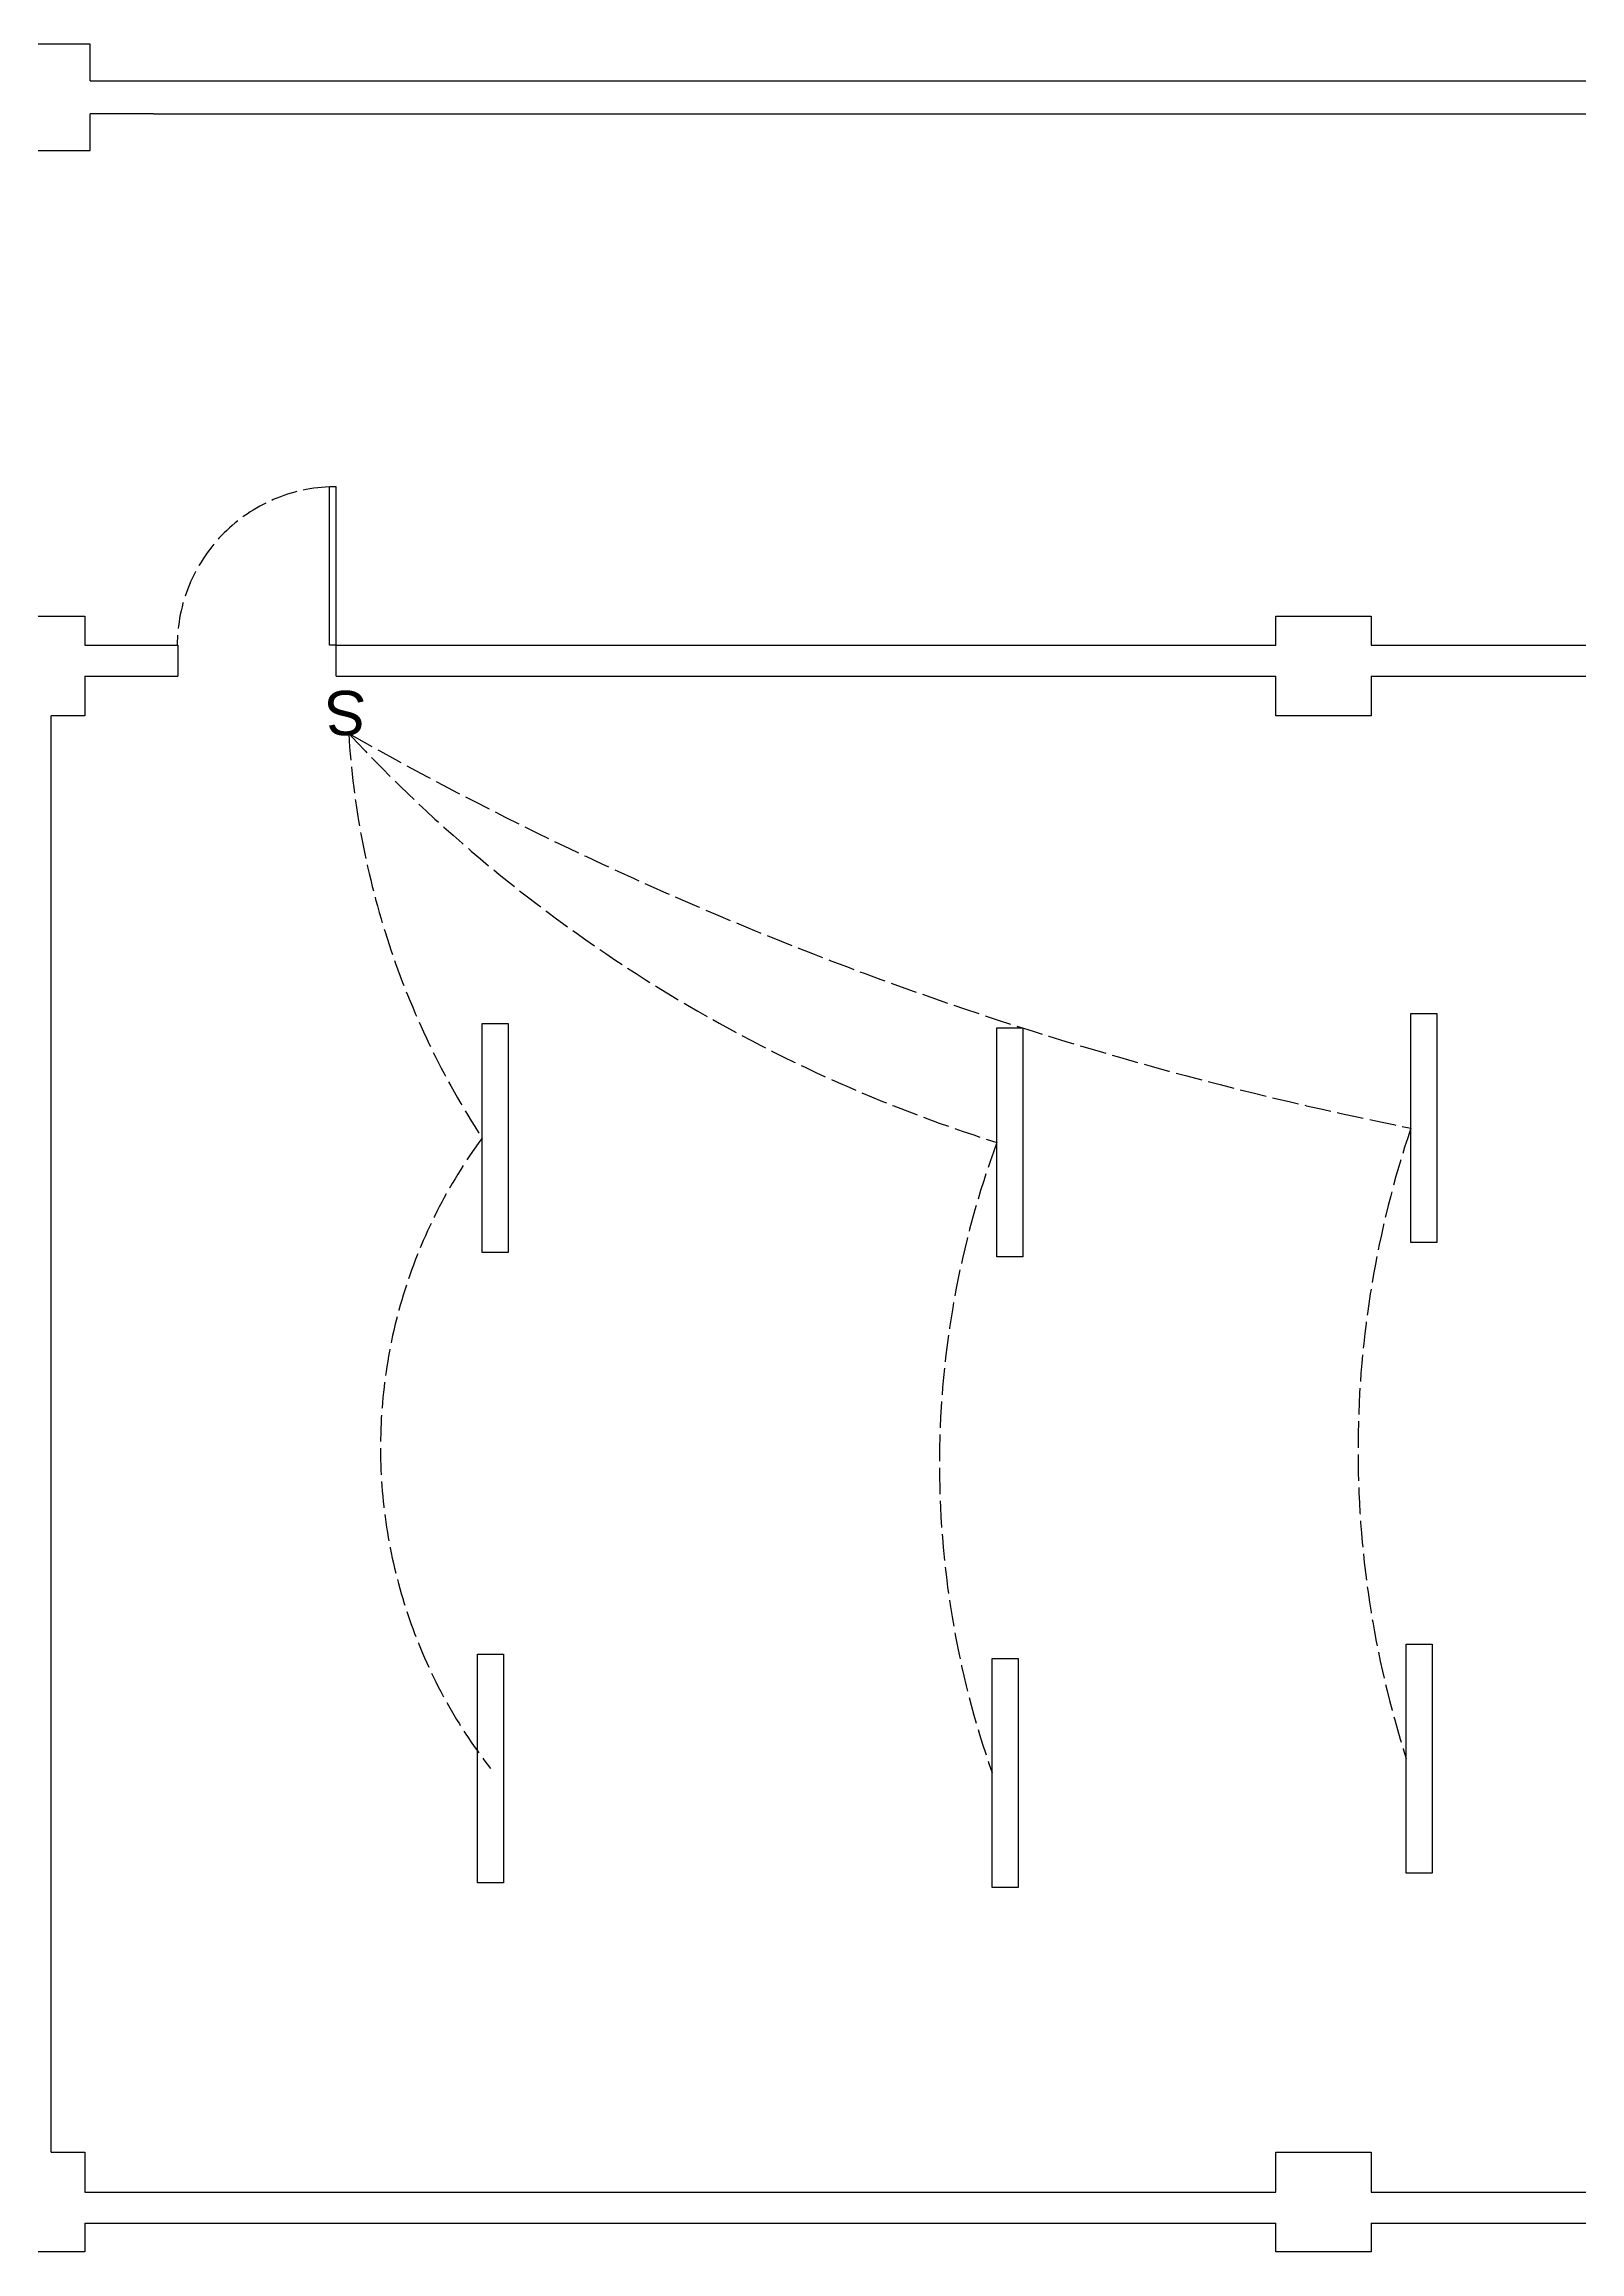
# Model space of a CAD drawing. Header units: centimetres. Extents: x 5373 to 12554, y -7923 to 4675.
# Drawn here: x 8455 to 9149, y -4897 to -3900 of the extents above; entities that cross this region are included whole.
import ezdxf

# ---------------------------------------------------------------- set-up
doc = ezdxf.new("R2010")
doc.units = ezdxf.units.CM
doc.linetypes.add('ACAD_ISO02W100', pattern=[15, 12, -3])
doc.linetypes.add('HIDDEN', pattern=[0.375, 0.25, -0.125])
for name, color, linetype in [('ELCETRICAN HIDDEN', 130, 'HIDDEN'), ('Electrical', 50, 'Continuous'), ('others', 7, 'Continuous')]:
    doc.layers.add(name, color=color, linetype=linetype)
doc.styles.get("Standard").update_dxf_attribs({"font": 'arial.ttf'})

msp = doc.modelspace()

# ---------------------------------------------------------------- linework, layer by layer
for p, q in [((8584.07, -4171), (8584.07, -4099.5)), ((8587.07, -4099.5), (8584.07, -4099.5)), ((8587.07, -4171), (8587.07, -4099.5)), ((8473.5, -4171), (8515.57, -4171)), ((8587.07, -4171), (9011.5, -4171)), ((9054.5, -4171), (9416.5, -4171)), ((8473.5, -4185), (8515.57, -4185)), ((8587.07, -4185), (9011.5, -4185)), ((9054.5, -4185), (9416.5, -4185)), ((8458.31, -4851.91), (8458.31, -4203)), ((8473.5, -4869.91), (9011.5, -4869.91)), ((9054.5, -4869.91), (9416.5, -4869.91)), ((8473.5, -4883.91), (9011.5, -4883.91)), ((9054.5, -4883.91), (9416.5, -4883.91))]:
    msp.add_line(p, q)
at = {"linetype": 'Continuous'}
for p, q in [((8515.57, -4171), (8515.57, -4185)), ((8587.07, -4171), (8584.07, -4171)), ((8587.07, -4185), (8587.07, -4171))]:
    msp.add_line(p, q, dxfattribs=at)
at = {"linetype": 'ACAD_ISO02W100'}
msp.add_arc((8587.07, -4171.23), 71.79, 92.39489, 180, dxfattribs=at)
at = {"layer": 'Defpoints', "linetype": 'Continuous'}
for points in [[(8430.5, -4171), (8430.5, -4158), (8473.5, -4158), (8473.5, -4171)], [(9011.5, -4171), (9011.5, -4158), (9054.5, -4158), (9054.5, -4171)], [(8473.5, -4185), (8473.5, -4203), (8458.31, -4203)], [(9054.5, -4185), (9054.5, -4203), (9011.5, -4203), (9011.5, -4185)], [(8458.31, -4851.91), (8473.5, -4851.91), (8473.5, -4869.91)], [(9011.5, -4869.91), (9011.5, -4851.91), (9054.5, -4851.91), (9054.5, -4869.91)], [(8473.5, -4883.91), (8473.5, -4896.91), (8430.5, -4896.91), (8430.5, -4883.91)], [(9054.5, -4883.91), (9054.5, -4896.91), (9011.5, -4896.91), (9011.5, -4883.91)]]:
    msp.add_lwpolyline(points, dxfattribs=at)
at = {"layer": 'ELCETRICAN HIDDEN', "linetype": 'ACAD_ISO02W100'}
for centre, radius, start, end in [((8968.14, -4188.44), 376.11, 183.43632, 213.07717), ((9089.23, -3748.4), 678.62, 222.97311, 252.52774), ((9387.29, -2806.87), 1613.35, 240.49451, 258.74783), ((8843.28, -4533.64), 236.21, 143.67255, 217.83761), ((9279.93, -4541.05), 420.38, 159.77343, 199.37879), ((9504.51, -4534.83), 455.91, 161.37352, 197.77869)]:
    msp.add_arc(centre, radius, start, end, dxfattribs=at)
at = {"layer": 'Electrical', "linetype": 'Continuous'}
for points in [[(9084.2, -4337.48), (9084.2, -4440.94), (9072.48, -4440.94), (9072.48, -4337.48)], [(8664.7, -4341.98), (8664.7, -4445.44), (8652.98, -4445.44), (8652.98, -4341.98)], [(8897.2, -4343.98), (8897.2, -4447.44), (8885.48, -4447.44), (8885.48, -4343.98)], [(8662.59, -4626.81), (8662.59, -4730.26), (8650.87, -4730.26), (8650.87, -4626.81)], [(9082.09, -4622.31), (9082.09, -4725.76), (9070.37, -4725.76), (9070.37, -4622.31)], [(8895.09, -4628.81), (8895.09, -4732.26), (8883.37, -4732.26), (8883.37, -4628.81)]]:
    msp.add_lwpolyline(points, close=True, dxfattribs=at)
at = {"layer": 'others'}
for p, q in [((8476, -3916), (9819, -3916)), ((8504.53, -3931), (8476, -3931)), ((8504.53, -3931), (9819, -3931))]:
    msp.add_line(p, q, dxfattribs=at)
msp.add_lwpolyline([(8476, -3916), (8476, -3899.5), (8428, -3899.5), (8428, -3947.5), (8476, -3947.5), (8476, -3931)], dxfattribs=at)

# ---------------------------------------------------------------- texts
at = {"layer": 'Electrical', "linetype": 'Continuous', "insert": (8600.7, -4212), "char_height": 0.2, "attachment_point": 1, "rotation": 180}
msp.add_mtext_dynamic_manual_height_columns('s{\\H100x;\\PS}', width=14.7793, gutter_width=1, heights=[0], dxfattribs=at)

doc.saveas('drawing.dxf')
